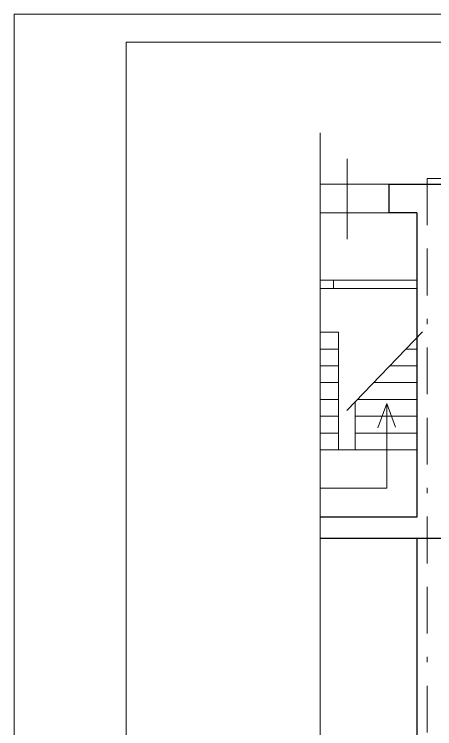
# Model space of a CAD drawing. Header units: metres. Extents: x -472 to 201, y -446 to -235.
# Drawn here: x -472.29 to -464.78, y -325.5 to -312.75 of the extents above; entities that cross this region are included whole.
import ezdxf

# ---------------------------------------------------------------- set-up
doc = ezdxf.new("R2010")
doc.units = ezdxf.units.M
doc.header["$MEASUREMENT"] = 0
doc.linetypes.add('( Border )', pattern=[1.751, 0.5, -0.25, 0.5, -0.25, 0.001, -0.25])
doc.layers.add('Level 50', color=7, linetype='Continuous', lineweight=0)
doc.layers.add('Level 63', color=7, linetype='Continuous', lineweight=0)

msp = doc.modelspace()

# ---------------------------------------------------------------- linework, layer by layer
at = {"color": 7, "linetype": 'Continuous', "lineweight": 0}
for p, q in [((-466.822, -314.868), (-466.822, -330.983)), ((-466.822, -318.424), (-466.495, -318.424)), ((-466.495, -318.424), (-466.495, -320.524)), ((-464.996, -318.42), (-466.347, -319.824)), ((-466.822, -318.724), (-466.495, -318.724)), ((-465.288, -318.724), (-465.095, -318.724)), ((-466.822, -319.024), (-466.495, -319.024)), ((-465.576, -319.024), (-465.095, -319.024)), ((-466.822, -319.324), (-466.495, -319.324)), ((-465.865, -319.324), (-465.095, -319.324)), ((-466.822, -319.624), (-466.495, -319.624)), ((-466.195, -319.666), (-466.195, -320.524)), ((-466.154, -319.624), (-465.095, -319.624)), ((-465.632, -319.698), (-465.793, -320.129)), ((-465.632, -319.698), (-465.479, -320.121)), ((-466.822, -319.924), (-466.495, -319.924)), ((-466.195, -319.924), (-465.095, -319.924)), ((-466.822, -320.224), (-466.495, -320.224)), ((-466.195, -320.224), (-465.095, -320.224)), ((-466.822, -320.524), (-465.095, -320.524))]:
    msp.add_line(p, q, dxfattribs=at)
at = {"color": 7, "linetype": 'Continuous', "lineweight": 13}
for p, q in [((-466.339, -315.332), (-466.339, -316.762)), ((-466.822, -315.784), (-465.595, -315.784)), ((-465.595, -316.294), (-466.822, -316.294)), ((-466.822, -317.494), (-465.095, -317.494)), ((-466.586, -317.494), (-466.586, -317.644)), ((-466.822, -317.644), (-465.095, -317.644))]:
    msp.add_line(p, q, dxfattribs=at)
at = {"color": 1, "linetype": '( Border )', "lineweight": 13, "ltscale": 1.666667}
for q in [(-452.926, -315.683), (-464.91, -329.83)]:
    msp.add_line((-464.91, -315.683), q, dxfattribs=at)
at = {"color": 7, "linetype": 'Continuous', "lineweight": 30}
for p, q in [((-465.595, -315.784), (-465.595, -316.294)), ((-465.595, -315.784), (-464.315, -315.784)), ((-465.095, -316.294), (-465.595, -316.294)), ((-465.095, -316.294), (-465.095, -321.724)), ((-465.095, -321.724), (-466.822, -321.724)), ((-463.715, -322.104), (-466.822, -322.104)), ((-465.095, -322.104), (-465.095, -327.384))]:
    msp.add_line(p, q, dxfattribs=at)
at = {"color": 7, "linetype": 'Continuous', "lineweight": 0, "flags": 128}
msp.add_lwpolyline([(-466.822, -321.205), (-465.632, -321.205), (-465.632, -319.698)], dxfattribs=at)
at = {"layer": 'Level 50', "color": 7, "linetype": 'Continuous', "lineweight": 13}
for q in [(-411.287, -313.25), (-470.287, -341.25)]:
    msp.add_line((-470.287, -313.25), q, dxfattribs=at)
at = {"layer": 'Level 63', "color": 7, "linetype": 'Continuous', "lineweight": 0, "flags": 128}
msp.add_lwpolyline([(-410.787, -341.75), (-472.287, -341.75), (-472.287, -312.75), (-410.787, -312.75), (-410.787, -341.75)], close=True, dxfattribs=at)

doc.saveas('drawing.dxf')
